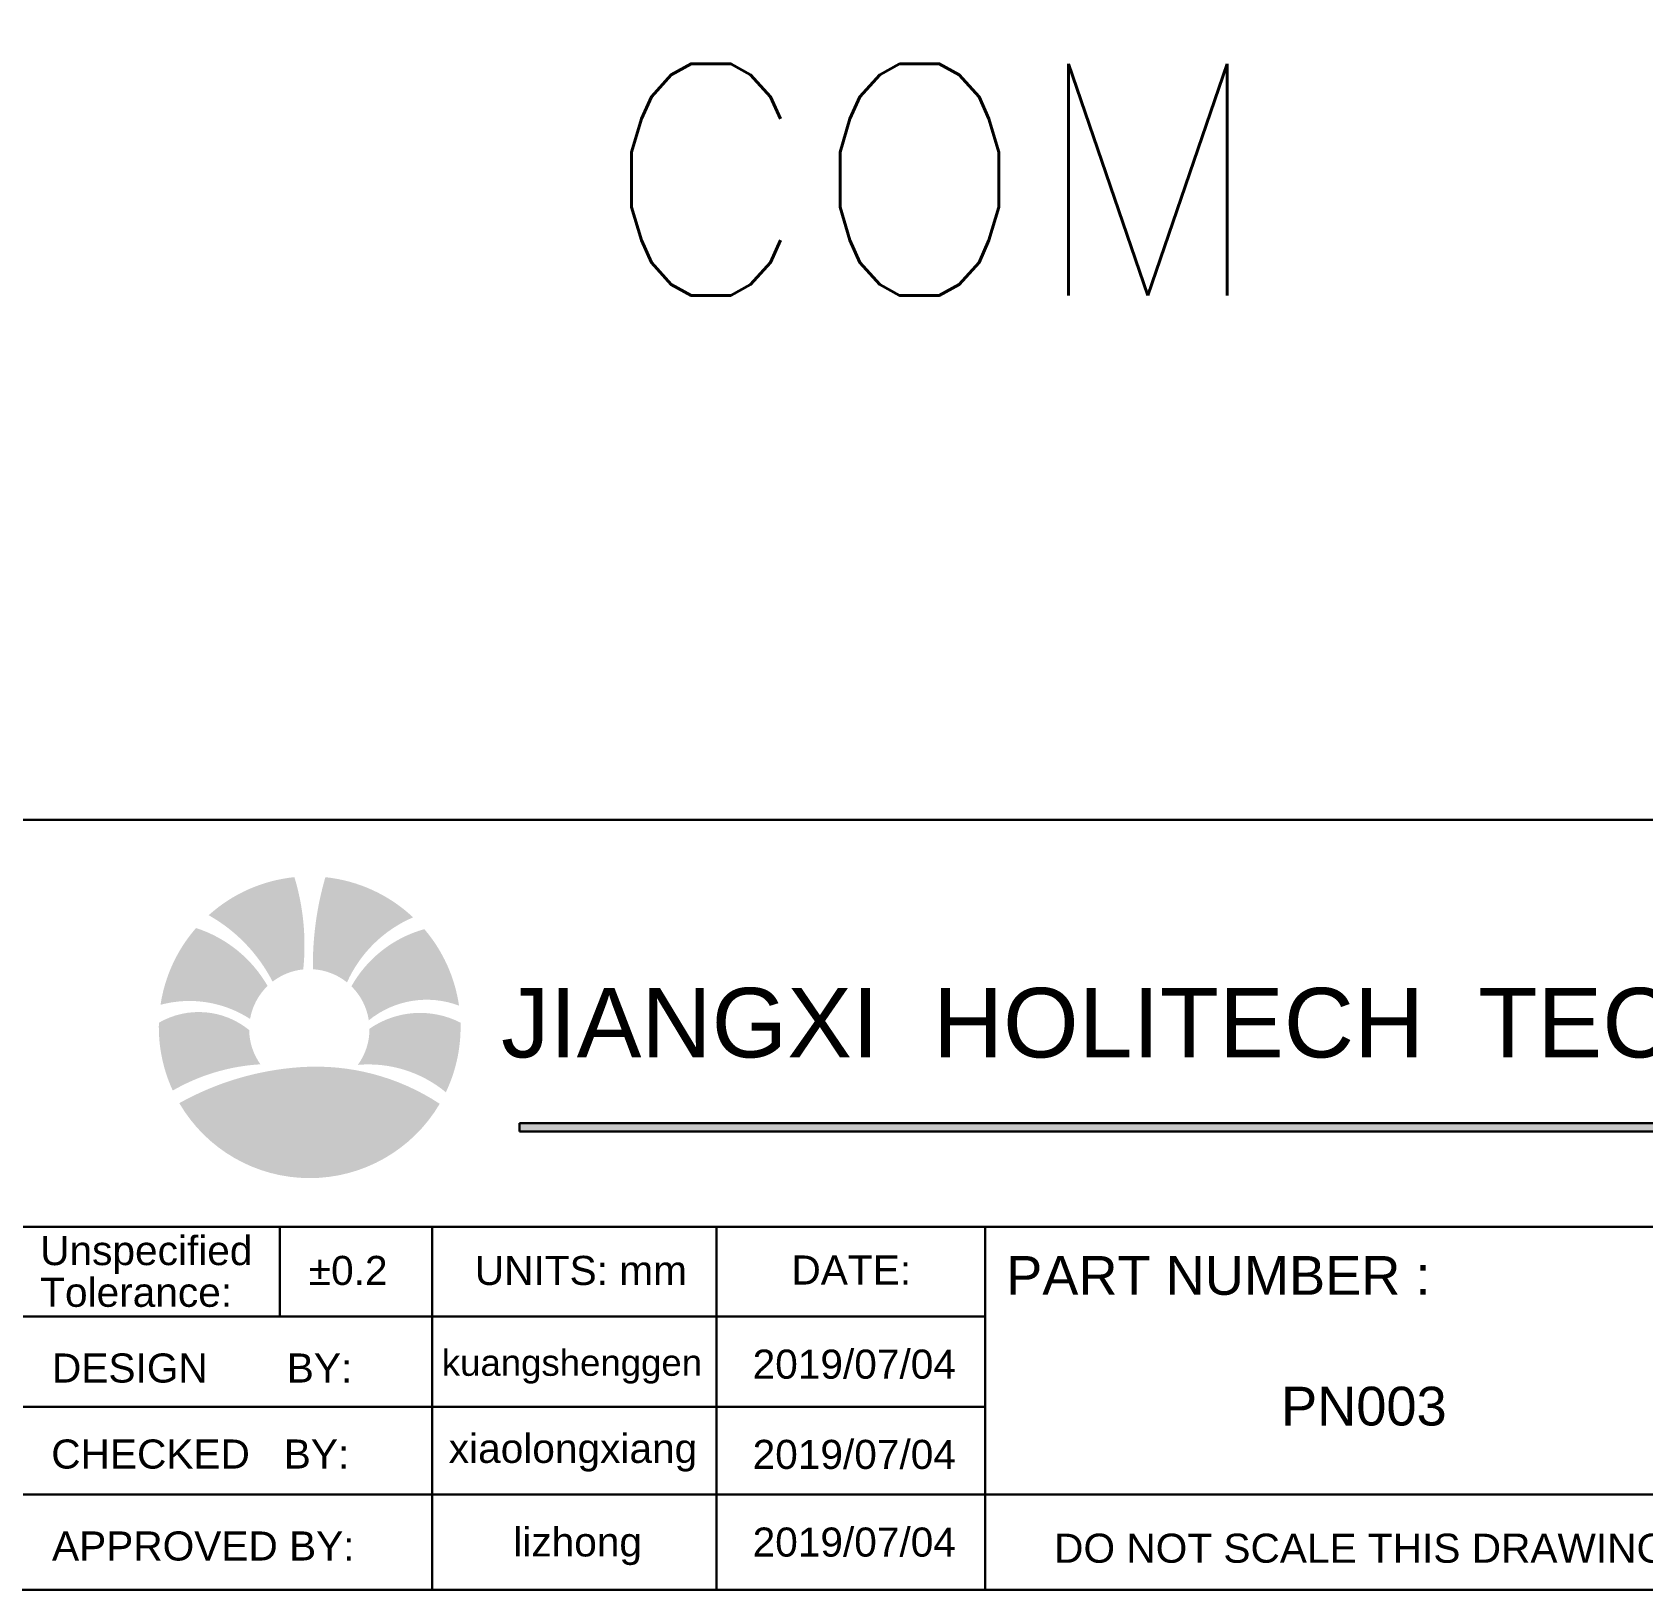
# Model space of a CAD drawing. Header units: millimetres. Extents: x 1946 to 4611, y 2266 to 2855.
# Drawn here: x 3336.9 to 3419.7, y 2598 to 2678.1 of the extents above; entities that cross this region are included whole.
import ezdxf
from ezdxf.enums import TextEntityAlignment as Align

# ---------------------------------------------------------------- set-up
doc = ezdxf.new("R2010")
doc.units = ezdxf.units.MM
doc.layers.add('com', color=1, linetype='Continuous')
doc.layers.add('Dim', color=4, linetype='Continuous')
doc.layers.add('TEXT', color=7, linetype='Continuous', lineweight=30)
doc.styles.add('Arial', font='arial.ttf')
doc.styles.add('SSSoft_Romans', font='Romans')

# ---------------------------------------------------------------- blocks, each defined once
blk = doc.blocks.new('A$C6D9B0F57')
at = {"layer": 'Dim'}
blk.add_hatch(color=1, dxfattribs=at).paths.add_polyline_path([(167.57, 26.567), (287.98, 26.567), (287.98, 27.052), (167.57, 27.052)])
at = {"layer": 'TEXT'}
h = blk.add_hatch(color=126, dxfattribs=at)
h.set_gradient(color1=(24, 121, 93), color2=(7, 105, 15), tint=1)
h.paths.add_polyline_path([(162.961, 28.17, 0.164265), (154.909, 30.289, 0.110678), (147.902, 28.208, 0.573389)])
h.paths.add_polyline_path([(164.167, 32.596, 0.007615), (164.163, 32.862, 0.277023), (158.899, 32.509, -0.161911), (158.224, 30.42, -0.197285), (163.316, 28.837, 0.111824)])
h.paths.add_polyline_path([(162.072, 38.268, 0.200061), (157.855, 34.965, -0.162967), (158.861, 32.999, -0.266454), (164.077, 33.847, 0.141922)])
h.paths.add_polyline_path([(161.421, 38.951, 0.164142), (156.349, 41.273, 0.074223), (155.628, 35.952, -0.155454), (157.599, 35.192, -0.187681)])
h.paths.add_polyline_path([(154.559, 41.276, 0.159419), (149.6, 39.075, -0.14707), (153.296, 35.234, -0.139846), (155.069, 35.941, 0.099615)])
h.paths.add_polyline_path([(148.87, 38.333, 0.142989), (146.816, 33.895, -0.212761), (151.994, 33.077, -0.159202), (153.007, 34.985, 0.186633)])
h.paths.add_polyline_path([(151.942, 32.433, 0.311813), (146.722, 32.86, 0.007553), (146.718, 32.596, 0.108611), (147.523, 28.937, -0.116445), (152.593, 30.454, -0.153208)])
at = {"layer": 'TEXT', "color": 4, "lineweight": 30}
for p, q in [((138.882, 44.594), (297, 44.594)), ((138.882, 21.046), (297, 21.046)), ((153.723, 21.046), (153.723, 15.872)), ((162.524, 21.046), (162.524, 0.068)), ((178.975, 0.068), (178.975, 21.046)), ((194.511, 0.068), (194.511, 21.046)), ((138.882, 15.872), (194.511, 15.872)), ((138.882, 10.653), (194.511, 10.653)), ((138.882, 5.582), (264.261, 5.582))]:
    blk.add_line(p, q, dxfattribs=at)
at = {"layer": 'TEXT', "color": 1}
for p, q in [((167.57, 27.052), (167.57, 26.567)), ((287.98, 27.052), (167.57, 27.052)), ((167.57, 26.567), (287.98, 26.567))]:
    blk.add_line(p, q, dxfattribs=at)
at = {"layer": 'TEXT', "color": 4, "lineweight": 30}
blk.add_lwpolyline([(297, 0.068), (297, 210), (0.068, 210), (0.068, 0.068)], close=True, dxfattribs=at)
at = {"layer": 'TEXT', "color": 3, "style": 'Arial'}
blk.add_text('JIANGXI  HOLITECH  TECHNOLOGY  CO., LTD', height=4.02164, dxfattribs=at).set_placement((166.51, 30.851))
at = {"layer": 'TEXT', "style": 'Arial'}
for s, height, p in [('Unspecified', 1.68184, (139.857, 18.842)), ('PART NUMBER :', 2.24245, (195.716, 17.124)), ('Tolerance:', 1.6818, (139.857, 16.43)), ('DESIGN       BY:', 1.68184, (140.541, 12.051)), ('CHECKED   BY:', 1.68184, (140.497, 7.077)), ('APPROVED BY:', 1.68184, (140.541, 1.761))]:
    blk.add_text(s, height=height, dxfattribs=at).set_placement(p)
for s, height, p in [('%%P0.2', 1.6818, (157.666, 18.535)), ('UNITS: mm', 1.6818, (171.124, 18.535)), ('DATE:', 1.6818, (186.76, 18.559)), ('kuangshenggen', 1.51365, (170.607, 13.01)), ('2019/07/04', 1.6818, (186.933, 13.149)), ('PN003', 2.2425, (216.401, 10.689)), ('xiaolongxiang', 1.68184, (170.668, 8.037)), ('2019/07/04', 1.6818, (186.933, 7.93)), ('lizhong', 1.6818, (170.936, 2.627)), ('2019/07/04', 1.6818, (186.933, 2.86))]:
    blk.add_text(s, height=height, dxfattribs=at).set_placement(p, align=Align.MIDDLE)
at = {"layer": 'TEXT', "color": 1, "style": 'Arial'}
blk.add_text('DO NOT SCALE THIS DRAWING.', height=1.68184, dxfattribs=at).set_placement((198.49, 1.633))

msp = doc.modelspace()

# ---------------------------------------------------------------- block references
at = {"layer": 'TEXT', "lineweight": 9, "xscale": 0.8895743999999013, "yscale": 0.8895743999999013, "zscale": 0.8895743999999013}
msp.add_blockref('A$C6D9B0F57', (3212.85925, 2597.9402), dxfattribs=at)

# ---------------------------------------------------------------- texts
at = {"layer": 'com', "style": 'SSSoft_Romans'}
msp.add_text('COM', height=11.916364, dxfattribs=at).set_placement((3383.26812, 2670.53556), align=Align.MIDDLE)

doc.saveas('drawing.dxf')
